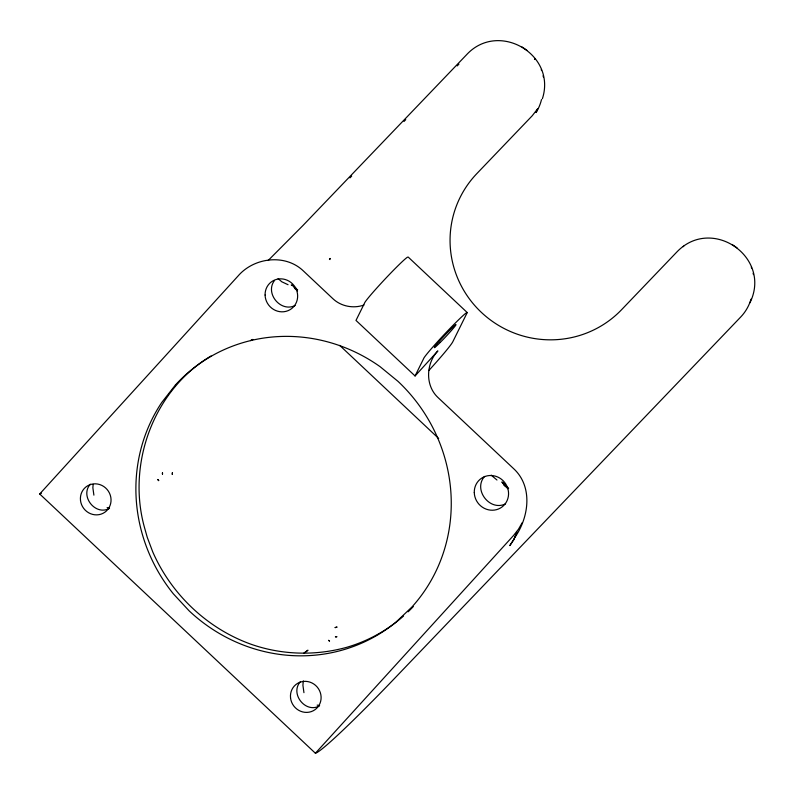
<?xml version="1.0" encoding="UTF-8"?>
<svg xmlns="http://www.w3.org/2000/svg" width="794" height="794" viewBox="0 0 794 794"><rect width="100%" height="100%" fill="white"/><g stroke="black" fill="none" stroke-linecap="round" stroke-linejoin="round"><path stroke-width="1.19" d="M93.156 484.39L92.868 487.754L93.891 495.148M303.288 680.905L302.921 685.282L303.943 692.666M507.892 488.757L504.607 485.591L504.776 484.439M542.391 98.744C556.832 54.151 498.027 20.207 466.366 54.955L302.891 225.575L268.154 260.511M516.289 533.905L514.055 539.156L509.867 545.538L514.055 539.156M749.953 302.772C772.274 257.355 711.871 215.472 676.935 251.906L621.593 309.69A99.478 97.87 26.3 0 1 481.422 312.429A99.478 97.87 26.3 0 1 476.857 173.588L532.198 115.805L537.687 108.758L536.069 112.53A45.119 44.385 26.3 0 0 541.508 99.568M517.053 532.149L515.098 537.081C529.003 517.013 533.082 486.464 513.529 468.559L438.04 397.576C424.998 385.497 425.951 363.444 437.871 350.918L415.064 375.969L355.99 320.419L364.476 303.258A31.869 1.687 -46.8 0 1 383.135 281.106A31.869 1.687 -46.8 0 1 407.243 257.335L408.156 257.018L467.239 312.568L452.828 341.718A54.141 2.858 -46.8 0 1 428.81 370.54M513.718 539.791L516.735 532.744M415.064 375.969L423.549 358.809A31.869 1.687 -46.8 0 1 442.208 336.666A31.869 1.687 -46.8 0 1 466.316 312.886L467.239 312.568M522.234 522.651L518.462 529.241L513.778 535.225L315.397 753.238L39.7 493.987L238.081 275.975C254.05 257.385 285.334 253.504 303.477 271.042L333.014 298.812C341.112 306.444 353.548 308.816 363.96 305.015M274.426 280.6C264.72 293.373 280.788 312.747 295.15 305.501M484.588 476.41C472.827 489.6 489.799 511.763 505.589 503.823M90.347 484.171C79.728 495.843 95.032 515.822 109.056 508.587M300.4 681.689C289.78 693.361 305.085 713.349 319.109 706.104M683.237 246.676L683.753 246.11M349.975 177.876L351.692 176.079M404.027 121.442L405.744 119.646M457.215 65.912L458.932 64.115M508.646 488.29L501.877 481.938L504.607 485.591L505.282 484.926M304.072 653.095L307.973 650.197L304.231 652.956M211.035 355.99C153.212 390.191 126.484 464.53 144.746 528.437L147.267 537.359L152.746 551.89C171.266 594.319 207.294 628.511 250.914 644.202C281.582 655.01 315.506 656.003 346.809 647.289A162.413 154.919 52.9 0 0 403.58 615.995M252.75 339.435L250.626 340.596L252.7 339.504M291.825 285.294L292.341 285.215L291.259 284.977M107.111 507.584L109.552 508.1M317.163 705.102L319.605 705.628M288.053 284.709L281.791 281.781L278.079 278.595M296.271 288.44L292.867 285.592L295.031 288.589L297.621 289.612M526.988 50.359L522.035 46.965M737.04 247.877L732.098 244.483M496.965 480.013L491.228 475.189M295.031 288.589L297.542 290.892M339.693 345.38L438.675 438.457M534.69 58.935L535.037 59.461L534.719 58.696M502.771 482.534L504.607 485.591L504.18 483.874M503.515 483.228L504.607 485.591M751.313 267.042L751.61 268.054M753.109 273.305L753.496 274.615M541.26 69.525L541.558 70.537M543.056 75.787L543.443 77.097M751.015 299.159A45.119 44.385 26.3 0 1 740.633 317.094L396.613 676.27A135.347 7.156 -46.8 0 1 315.397 753.238M41.407 493.183A135.347 7.156 -46.8 0 1 39.7 493.987M413.297 606.566A162.413 154.919 52.9 0 1 408.106 611.817M172.358 472.797L172.338 474.494L172.358 472.797M336.894 627.081L335.157 627.597L336.894 627.081M157.798 479.516L158.681 480.608L157.798 479.516M330.106 258.487L329.887 259.569L329.45 259.152L330.106 258.487M175.414 385.001L161.758 402.459A162.413 154.919 52.9 0 0 173.4 593.882L189.151 610.864A162.413 154.919 52.9 0 0 395.66 622.417L411.729 607.212A162.413 154.919 52.9 0 0 397.993 381.348L380.118 366.699A162.413 154.919 52.9 0 0 175.414 385.001M329.51 640.986L328.587 640.381L329.51 640.986M336.775 636.768L335.445 636.808L336.775 636.768M162.462 472.857L162.472 474.157L162.462 472.857M290.544 697.896A15.791 15.056 52.9 0 0 314.871 709.786A15.791 15.056 52.9 0 0 311.923 682.939A15.791 15.056 52.9 0 0 290.544 697.896M80.492 500.369A15.791 15.056 52.9 0 0 104.818 512.259A15.791 15.056 52.9 0 0 101.87 485.422A15.791 15.056 52.9 0 0 80.492 500.369M265.087 295.021A16.773 15.999 52.9 0 0 289.879 309.779A16.773 15.999 52.9 0 0 289.135 281.215A16.773 15.999 52.9 0 0 265.087 295.021M440.273 342.393A15.791 0.834 -46.8 0 0 455.994 324.617A15.791 0.834 -46.8 0 0 439.261 341.36A15.791 0.834 -46.8 0 0 440.273 342.393M474.276 492.528A17.667 16.853 52.9 0 0 500.379 508.071A17.667 16.853 52.9 0 0 499.605 477.988A17.667 16.853 52.9 0 0 474.276 492.528"/></g></svg>
